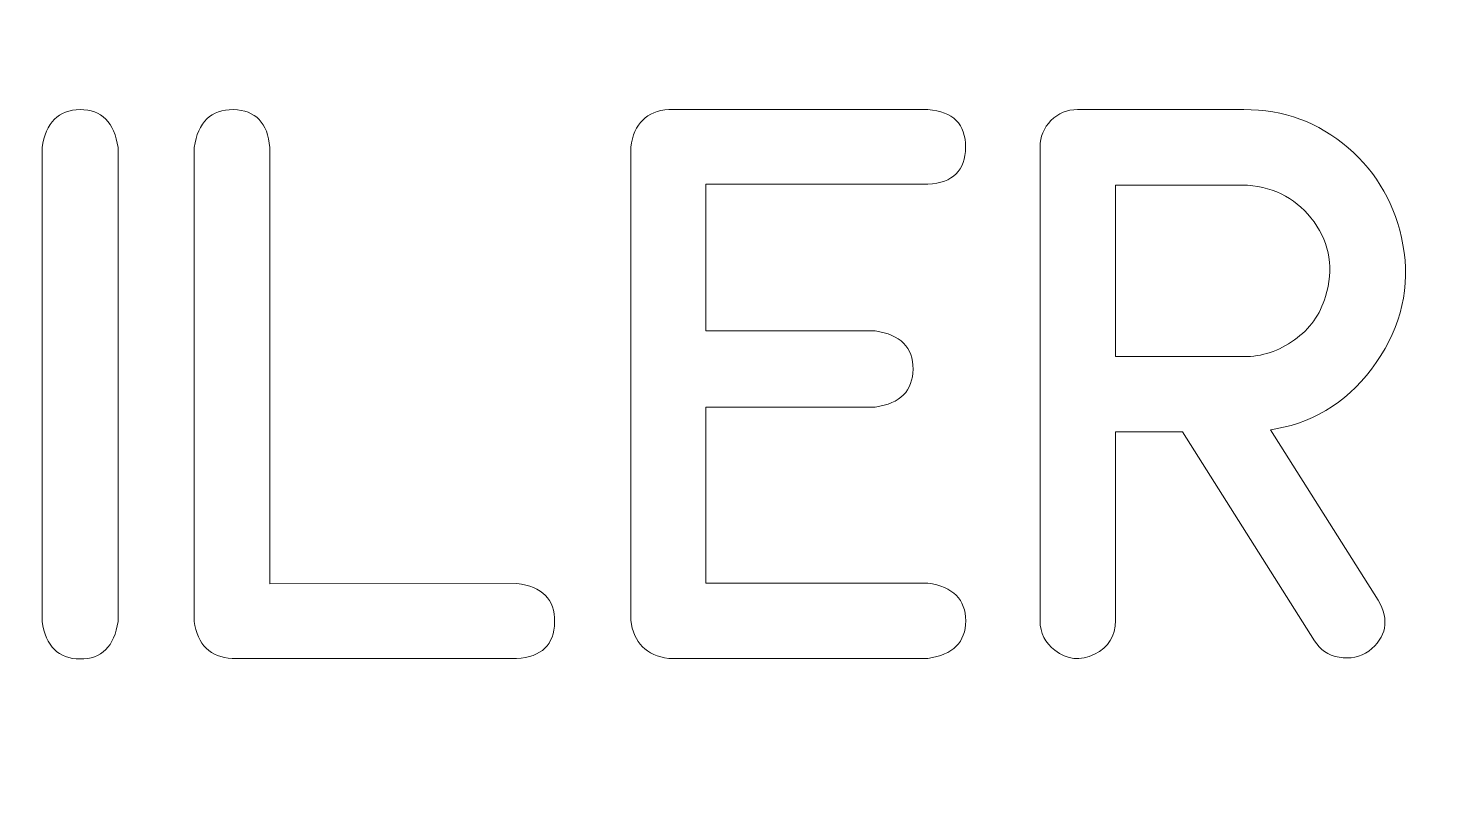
# Model space of a CAD drawing. Header units: millimetres. Extents: x -72 to 72, y -123 to 123.
# Drawn here: x -41.23 to -33.04, y 109.62 to 114.09 of the extents above; entities that cross this region are included whole.
import ezdxf

# ---------------------------------------------------------------- set-up
doc = ezdxf.new("R2010")
doc.units = ezdxf.units.MM
doc.header["$MEASUREMENT"] = 0
doc.layers.add('Layer 1', color=7, linetype='Continuous')

msp = doc.modelspace()

# ---------------------------------------------------------------- linework, layer by layer
at = {"layer": 'Layer 1', "lineweight": 9}
msp.add_open_spline([(70.725, 123.025), (70.725, 123.025), (-70.725, 123.025), (-70.725, 123.025), (-70.725, 123.025), (-71.1231, 123.0247), (-71.5047, 122.8663), (-71.786, 122.5847), (-71.786, 122.5847), (-72.0673, 122.303), (-72.2252, 121.923), (-72.225, 121.525), (-72.225, 121.525), (-72.225, 121.525), (-72.225, 117.0375), (-72.225, 117.0375), (-72.225, 117.0375), (-72.2247, 116.6394), (-72.0664, 116.2577), (-71.7847, 115.9764), (-71.7847, 115.9764), (-71.503, 115.6951), (-71.1231, 115.5372), (-70.725, 115.5375), (-70.725, 115.5375), (-70.725, 115.5375), (-68.2625, 115.5375), (-68.2625, 115.5375), (-68.2625, 115.5375), (-66.1189, 115.5375), (-64.1381, 114.3939), (-63.0663, 112.5375), (-63.0663, 112.5375), (-61.9945, 110.6811), (-61.9945, 108.3939), (-63.0663, 106.5375), (-63.0663, 106.5375), (-64.1381, 104.6811), (-66.1189, 103.5375), (-68.2625, 103.5375), (-68.2625, 103.5375), (-68.2625, 103.5375), (-70.725, 103.5375), (-70.725, 103.5375), (-70.725, 103.5375), (-71.1231, 103.5372), (-71.5047, 103.3788), (-71.786, 103.0972), (-71.786, 103.0972), (-72.0673, 102.8155), (-72.2252, 102.4355), (-72.225, 102.0375), (-72.225, 102.0375), (-72.225, 102.0375), (-72.225, 50.3625), (-72.225, 50.3625), (-72.225, 50.3625), (-72.2247, 49.9644), (-72.0664, 49.5827), (-71.7847, 49.3014), (-71.7847, 49.3014), (-71.503, 49.0201), (-71.1231, 48.8622), (-70.725, 48.8625), (-70.725, 48.8625), (-70.725, 48.8625), (-68.2625, 48.8625), (-68.2625, 48.8625), (-68.2625, 48.8625), (-66.1189, 48.8625), (-64.1381, 47.7189), (-63.0663, 45.8625), (-63.0663, 45.8625), (-61.9945, 44.0061), (-61.9945, 41.7189), (-63.0663, 39.8625), (-63.0663, 39.8625), (-64.1381, 38.0061), (-66.1189, 36.8625), (-68.2625, 36.8625), (-68.2625, 36.8625), (-68.2625, 36.8625), (-70.725, 36.8625), (-70.725, 36.8625), (-70.725, 36.8625), (-71.1231, 36.8622), (-71.5047, 36.7038), (-71.786, 36.4222), (-71.786, 36.4222), (-72.0673, 36.1405), (-72.2252, 35.7605), (-72.225, 35.3625), (-72.225, 35.3625), (-72.225, 35.3625), (-72.225, -35.3625), (-72.225, -35.3625), (-72.225, -35.3625), (-72.2247, -35.7606), (-72.0664, -36.1423), (-71.7847, -36.4236), (-71.7847, -36.4236), (-71.503, -36.7049), (-71.1231, -36.8628), (-70.725, -36.8625), (-70.725, -36.8625), (-70.725, -36.8625), (-68.2625, -36.8625), (-68.2625, -36.8625), (-68.2625, -36.8625), (-66.1189, -36.8625), (-64.1381, -38.0061), (-63.0663, -39.8625), (-63.0663, -39.8625), (-61.9945, -41.7189), (-61.9945, -44.0061), (-63.0663, -45.8625), (-63.0663, -45.8625), (-64.1381, -47.7189), (-66.1189, -48.8625), (-68.2625, -48.8625), (-68.2625, -48.8625), (-68.2625, -48.8625), (-70.725, -48.8625), (-70.725, -48.8625), (-70.725, -48.8625), (-71.1231, -48.8628), (-71.5047, -49.0212), (-71.786, -49.3028), (-71.786, -49.3028), (-72.0673, -49.5845), (-72.2252, -49.9645), (-72.225, -50.3625), (-72.225, -50.3625), (-72.225, -50.3625), (-72.225, -102.0375), (-72.225, -102.0375), (-72.225, -102.0375), (-72.2247, -102.4356), (-72.0664, -102.8173), (-71.7847, -103.0986), (-71.7847, -103.0986), (-71.503, -103.3799), (-71.1231, -103.5378), (-70.725, -103.5375), (-70.725, -103.5375), (-70.725, -103.5375), (-68.2625, -103.5375), (-68.2625, -103.5375), (-68.2625, -103.5375), (-66.1189, -103.5375), (-64.1381, -104.6811), (-63.0663, -106.5375), (-63.0663, -106.5375), (-61.9945, -108.3939), (-61.9945, -110.6811), (-63.0663, -112.5375), (-63.0663, -112.5375), (-64.1381, -114.3939), (-66.1189, -115.5375), (-68.2625, -115.5375), (-68.2625, -115.5375), (-68.2625, -115.5375), (-70.725, -115.5375), (-70.725, -115.5375), (-70.725, -115.5375), (-71.1231, -115.5378), (-71.5047, -115.6962), (-71.786, -115.9778), (-71.786, -115.9778), (-72.0673, -116.2595), (-72.2252, -116.6395), (-72.225, -117.0375), (-72.225, -117.0375), (-72.225, -117.0375), (-72.225, -121.525), (-72.225, -121.525), (-72.225, -121.525), (-72.2247, -121.9231), (-72.0664, -122.3048), (-71.7847, -122.5861), (-71.7847, -122.5861), (-71.503, -122.8674), (-71.1231, -123.0253), (-70.725, -123.025), (-70.725, -123.025), (-70.725, -123.025), (70.725, -123.025), (70.725, -123.025), (70.725, -123.025), (71.1231, -123.0248), (71.5048, -122.8664), (71.7861, -122.5847), (71.7861, -122.5847), (72.0674, -122.3031), (72.2253, -121.9231), (72.225, -121.525), (72.225, -121.525), (72.225, -121.525), (72.225, -117.0375), (72.225, -117.0375), (72.225, -117.0375), (72.2248, -116.6395), (72.0664, -116.2578), (71.7847, -115.9765), (71.7847, -115.9765), (71.5031, -115.6952), (71.1231, -115.5373), (70.725, -115.5375), (70.725, -115.5375), (70.725, -115.5375), (68.2625, -115.5375), (68.2625, -115.5375), (68.2625, -115.5375), (66.1189, -115.5375), (64.1382, -114.3939), (63.0664, -112.5375), (63.0664, -112.5375), (61.9946, -110.6811), (61.9946, -108.3939), (63.0664, -106.5375), (63.0664, -106.5375), (64.1382, -104.6811), (66.1189, -103.5375), (68.2625, -103.5375), (68.2625, -103.5375), (68.2625, -103.5375), (70.725, -103.5375), (70.725, -103.5375), (70.725, -103.5375), (71.1231, -103.5373), (71.5048, -103.3789), (71.7861, -103.0972), (71.7861, -103.0972), (72.0674, -102.8156), (72.2253, -102.4356), (72.225, -102.0375), (72.225, -102.0375), (72.225, -102.0375), (72.225, -50.3625), (72.225, -50.3625), (72.225, -50.3625), (72.2248, -49.9645), (72.0664, -49.5828), (71.7847, -49.3015), (71.7847, -49.3015), (71.5031, -49.0202), (71.1231, -48.8623), (70.725, -48.8625), (70.725, -48.8625), (70.725, -48.8625), (68.2625, -48.8625), (68.2625, -48.8625), (68.2625, -48.8625), (66.1189, -48.8625), (64.1382, -47.7189), (63.0664, -45.8625), (63.0664, -45.8625), (61.9946, -44.0061), (61.9946, -41.7189), (63.0664, -39.8625), (63.0664, -39.8625), (64.1382, -38.0061), (66.1189, -36.8625), (68.2625, -36.8625), (68.2625, -36.8625), (68.2625, -36.8625), (70.725, -36.8625), (70.725, -36.8625), (70.725, -36.8625), (71.1231, -36.8623), (71.5048, -36.7039), (71.7861, -36.4222), (71.7861, -36.4222), (72.0674, -36.1406), (72.2253, -35.7606), (72.225, -35.3625), (72.225, -35.3625), (72.225, -35.3625), (72.225, 35.3625), (72.225, 35.3625), (72.225, 35.3625), (72.2248, 35.7605), (72.0664, 36.1422), (71.7847, 36.4235), (71.7847, 36.4235), (71.5031, 36.7048), (71.1231, 36.8627), (70.725, 36.8625), (70.725, 36.8625), (70.725, 36.8625), (68.2625, 36.8625), (68.2625, 36.8625), (68.2625, 36.8625), (66.1189, 36.8625), (64.1382, 38.0061), (63.0664, 39.8625), (63.0664, 39.8625), (61.9946, 41.7189), (61.9946, 44.0061), (63.0664, 45.8625), (63.0664, 45.8625), (64.1382, 47.7189), (66.1189, 48.8625), (68.2625, 48.8625), (68.2625, 48.8625), (68.2625, 48.8625), (70.725, 48.8625), (70.725, 48.8625), (70.725, 48.8625), (71.1231, 48.8627), (71.5048, 49.0211), (71.7861, 49.3028), (71.7861, 49.3028), (72.0674, 49.5844), (72.2253, 49.9644), (72.225, 50.3625), (72.225, 50.3625), (72.225, 50.3625), (72.225, 102.0375), (72.225, 102.0375), (72.225, 102.0375), (72.2248, 102.4355), (72.0664, 102.8172), (71.7847, 103.0985), (71.7847, 103.0985), (71.5031, 103.3798), (71.1231, 103.5377), (70.725, 103.5375), (70.725, 103.5375), (70.725, 103.5375), (68.2625, 103.5375), (68.2625, 103.5375), (68.2625, 103.5375), (66.1189, 103.5375), (64.1382, 104.6811), (63.0664, 106.5375), (63.0664, 106.5375), (61.9946, 108.3939), (61.9946, 110.6811), (63.0664, 112.5375), (63.0664, 112.5375), (64.1382, 114.3939), (66.1189, 115.5375), (68.2625, 115.5375), (68.2625, 115.5375), (68.2625, 115.5375), (70.725, 115.5375), (70.725, 115.5375), (70.725, 115.5375), (71.1231, 115.5377), (71.5048, 115.6961), (71.7861, 115.9778), (71.7861, 115.9778), (72.0674, 116.2594), (72.2253, 116.6394), (72.225, 117.0375), (72.225, 117.0375), (72.225, 117.0375), (72.225, 121.525), (72.225, 121.525), (72.225, 121.525), (72.2248, 121.923), (72.0664, 122.3047), (71.7847, 122.586), (71.7847, 122.586), (71.5031, 122.8673), (71.1231, 123.0252), (70.725, 123.025)], degree=3, knots=[0, 0, 0, 0, 0.010753, 0.010753, 0.010753, 0.010753, 0.021505, 0.021505, 0.021505, 0.021505, 0.032258, 0.032258, 0.032258, 0.032258, 0.043011, 0.043011, 0.043011, 0.043011, 0.053763, 0.053763, 0.053763, 0.053763, 0.064516, 0.064516, 0.064516, 0.064516, 0.075269, 0.075269, 0.075269, 0.075269, 0.086022, 0.086022, 0.086022, 0.086022, 0.096774, 0.096774, 0.096774, 0.096774, 0.107527, 0.107527, 0.107527, 0.107527, 0.11828, 0.11828, 0.11828, 0.11828, 0.129032, 0.129032, 0.129032, 0.129032, 0.139785, 0.139785, 0.139785, 0.139785, 0.150538, 0.150538, 0.150538, 0.150538, 0.16129, 0.16129, 0.16129, 0.16129, 0.172043, 0.172043, 0.172043, 0.172043, 0.182796, 0.182796, 0.182796, 0.182796, 0.193548, 0.193548, 0.193548, 0.193548, 0.204301, 0.204301, 0.204301, 0.204301, 0.215054, 0.215054, 0.215054, 0.215054, 0.225806, 0.225806, 0.225806, 0.225806, 0.236559, 0.236559, 0.236559, 0.236559, 0.247312, 0.247312, 0.247312, 0.247312, 0.258065, 0.258065, 0.258065, 0.258065, 0.268817, 0.268817, 0.268817, 0.268817, 0.27957, 0.27957, 0.27957, 0.27957, 0.290323, 0.290323, 0.290323, 0.290323, 0.301075, 0.301075, 0.301075, 0.301075, 0.311828, 0.311828, 0.311828, 0.311828, 0.322581, 0.322581, 0.322581, 0.322581, 0.333333, 0.333333, 0.333333, 0.333333, 0.344086, 0.344086, 0.344086, 0.344086, 0.354839, 0.354839, 0.354839, 0.354839, 0.365591, 0.365591, 0.365591, 0.365591, 0.376344, 0.376344, 0.376344, 0.376344, 0.387097, 0.387097, 0.387097, 0.387097, 0.397849, 0.397849, 0.397849, 0.397849, 0.408602, 0.408602, 0.408602, 0.408602, 0.419355, 0.419355, 0.419355, 0.419355, 0.430108, 0.430108, 0.430108, 0.430108, 0.44086, 0.44086, 0.44086, 0.44086, 0.451613, 0.451613, 0.451613, 0.451613, 0.462366, 0.462366, 0.462366, 0.462366, 0.473118, 0.473118, 0.473118, 0.473118, 0.483871, 0.483871, 0.483871, 0.483871, 0.494624, 0.494624, 0.494624, 0.494624, 0.505376, 0.505376, 0.505376, 0.505376, 0.516129, 0.516129, 0.516129, 0.516129, 0.526882, 0.526882, 0.526882, 0.526882, 0.537634, 0.537634, 0.537634, 0.537634, 0.548387, 0.548387, 0.548387, 0.548387, 0.55914, 0.55914, 0.55914, 0.55914, 0.569892, 0.569892, 0.569892, 0.569892, 0.580645, 0.580645, 0.580645, 0.580645, 0.591398, 0.591398, 0.591398, 0.591398, 0.602151, 0.602151, 0.602151, 0.602151, 0.612903, 0.612903, 0.612903, 0.612903, 0.623656, 0.623656, 0.623656, 0.623656, 0.634409, 0.634409, 0.634409, 0.634409, 0.645161, 0.645161, 0.645161, 0.645161, 0.655914, 0.655914, 0.655914, 0.655914, 0.666667, 0.666667, 0.666667, 0.666667, 0.677419, 0.677419, 0.677419, 0.677419, 0.688172, 0.688172, 0.688172, 0.688172, 0.698925, 0.698925, 0.698925, 0.698925, 0.709677, 0.709677, 0.709677, 0.709677, 0.72043, 0.72043, 0.72043, 0.72043, 0.731183, 0.731183, 0.731183, 0.731183, 0.741935, 0.741935, 0.741935, 0.741935, 0.752688, 0.752688, 0.752688, 0.752688, 0.763441, 0.763441, 0.763441, 0.763441, 0.774194, 0.774194, 0.774194, 0.774194, 0.784946, 0.784946, 0.784946, 0.784946, 0.795699, 0.795699, 0.795699, 0.795699, 0.806452, 0.806452, 0.806452, 0.806452, 0.817204, 0.817204, 0.817204, 0.817204, 0.827957, 0.827957, 0.827957, 0.827957, 0.83871, 0.83871, 0.83871, 0.83871, 0.849462, 0.849462, 0.849462, 0.849462, 0.860215, 0.860215, 0.860215, 0.860215, 0.870968, 0.870968, 0.870968, 0.870968, 0.88172, 0.88172, 0.88172, 0.88172, 0.892473, 0.892473, 0.892473, 0.892473, 0.903226, 0.903226, 0.903226, 0.903226, 0.913978, 0.913978, 0.913978, 0.913978, 0.924731, 0.924731, 0.924731, 0.924731, 0.935484, 0.935484, 0.935484, 0.935484, 0.946237, 0.946237, 0.946237, 0.946237, 0.956989, 0.956989, 0.956989, 0.956989, 0.967742, 0.967742, 0.967742, 0.967742, 0.978495, 0.978495, 0.978495, 0.978495, 1, 1, 1, 1], dxfattribs=at)
at = {"layer": 'Layer 1', "color": 240, "lineweight": 9}
for points, knots in [([(-40.7051, 110.6562), (-40.7279, 110.5107), (-40.8014, 110.4382), (-40.9258, 110.4387), (-40.9258, 110.4387), (-41.0507, 110.4392), (-41.1237, 110.5117), (-41.1454, 110.6562), (-41.1454, 110.6562), (-41.1454, 110.6562), (-41.1454, 113.3973), (-41.1454, 113.3973), (-41.1454, 113.3973), (-41.1237, 113.5428), (-41.0507, 113.6163), (-40.9258, 113.6169), (-40.9258, 113.6169), (-40.8014, 113.6174), (-40.7279, 113.5438), (-40.7051, 113.3973), (-40.7051, 113.3973), (-40.7051, 113.3973), (-40.7051, 110.6562), (-40.7051, 110.6562)], [0, 0, 0, 0, 0.142857, 0.142857, 0.142857, 0.142857, 0.285714, 0.285714, 0.285714, 0.285714, 0.428571, 0.428571, 0.428571, 0.428571, 0.571429, 0.571429, 0.571429, 0.571429, 0.714286, 0.714286, 0.714286, 0.714286, 1, 1, 1, 1]), ([(-40.7051, 110.6562), (-40.7279, 110.5107), (-40.8014, 110.4382), (-40.9258, 110.4387), (-40.9258, 110.4387), (-41.0507, 110.4392), (-41.1237, 110.5117), (-41.1454, 110.6562), (-41.1454, 110.6562), (-41.1454, 110.6562), (-41.1454, 113.3973), (-41.1454, 113.3973), (-41.1454, 113.3973), (-41.1237, 113.5428), (-41.0507, 113.6163), (-40.9258, 113.6169), (-40.9258, 113.6169), (-40.8014, 113.6174), (-40.7279, 113.5438), (-40.7051, 113.3973), (-40.7051, 113.3973), (-40.7051, 113.3973), (-40.7051, 110.6562), (-40.7051, 110.6562)], [0, 0, 0, 0, 0.142857, 0.142857, 0.142857, 0.142857, 0.285714, 0.285714, 0.285714, 0.285714, 0.428571, 0.428571, 0.428571, 0.428571, 0.571429, 0.571429, 0.571429, 0.571429, 0.714286, 0.714286, 0.714286, 0.714286, 1, 1, 1, 1]), ([(-40.0448, 110.4408), (-40.1718, 110.4493), (-40.2453, 110.5207), (-40.2649, 110.6562), (-40.2649, 110.6562), (-40.2649, 110.6562), (-40.2649, 113.3973), (-40.2649, 113.3973), (-40.2649, 113.3973), (-40.2432, 113.546), (-40.1675, 113.619), (-40.0384, 113.6169), (-40.0384, 113.6169), (-39.9093, 113.6142), (-39.8389, 113.5407), (-39.8278, 113.3973), (-39.8278, 113.3973), (-39.8278, 113.3973), (-39.8278, 110.8737), (-39.8278, 110.8737), (-39.8278, 110.8737), (-39.8278, 110.8737), (-38.3969, 110.8747), (-38.3969, 110.8747), (-38.3969, 110.8747), (-38.2498, 110.8583), (-38.1773, 110.7842), (-38.1789, 110.6525), (-38.1789, 110.6525), (-38.1805, 110.5207), (-38.2535, 110.4503), (-38.3985, 110.4408), (-38.3985, 110.4408), (-38.3985, 110.4408), (-40.0448, 110.4408), (-40.0448, 110.4408)], [0, 0, 0, 0, 0.1, 0.1, 0.1, 0.1, 0.2, 0.2, 0.2, 0.2, 0.3, 0.3, 0.3, 0.3, 0.4, 0.4, 0.4, 0.4, 0.5, 0.5, 0.5, 0.5, 0.6, 0.6, 0.6, 0.6, 0.7, 0.7, 0.7, 0.7, 0.8, 0.8, 0.8, 0.8, 1, 1, 1, 1]), ([(-40.0448, 110.4408), (-40.1718, 110.4493), (-40.2453, 110.5207), (-40.2649, 110.6562), (-40.2649, 110.6562), (-40.2649, 110.6562), (-40.2649, 113.3973), (-40.2649, 113.3973), (-40.2649, 113.3973), (-40.2432, 113.546), (-40.1675, 113.619), (-40.0384, 113.6169), (-40.0384, 113.6169), (-39.9093, 113.6142), (-39.8389, 113.5407), (-39.8278, 113.3973), (-39.8278, 113.3973), (-39.8278, 113.3973), (-39.8278, 110.8737), (-39.8278, 110.8737), (-39.8278, 110.8737), (-39.8278, 110.8737), (-38.3969, 110.8747), (-38.3969, 110.8747), (-38.3969, 110.8747), (-38.2498, 110.8583), (-38.1773, 110.7842), (-38.1789, 110.6525), (-38.1789, 110.6525), (-38.1805, 110.5207), (-38.2535, 110.4503), (-38.3985, 110.4408), (-38.3985, 110.4408), (-38.3985, 110.4408), (-40.0448, 110.4408), (-40.0448, 110.4408)], [0, 0, 0, 0, 0.1, 0.1, 0.1, 0.1, 0.2, 0.2, 0.2, 0.2, 0.3, 0.3, 0.3, 0.3, 0.4, 0.4, 0.4, 0.4, 0.5, 0.5, 0.5, 0.5, 0.6, 0.6, 0.6, 0.6, 0.7, 0.7, 0.7, 0.7, 0.8, 0.8, 0.8, 0.8, 1, 1, 1, 1]), ([(-36.0172, 113.1851), (-36.0172, 113.1851), (-37.3026, 113.1851), (-37.3026, 113.1851), (-37.3026, 113.1851), (-37.3026, 113.1851), (-37.3026, 112.3368), (-37.3026, 112.3368), (-37.3026, 112.3368), (-37.3026, 112.3368), (-36.3226, 112.3368), (-36.3226, 112.3368), (-36.3226, 112.3368), (-36.176, 112.3151), (-36.103, 112.2416), (-36.1035, 112.1162), (-36.1035, 112.1162), (-36.104, 111.9902), (-36.1771, 111.9172), (-36.3226, 111.8966), (-36.3226, 111.8966), (-36.3226, 111.8966), (-37.3026, 111.8966), (-37.3026, 111.8966), (-37.3026, 111.8966), (-37.3026, 111.8966), (-37.3026, 110.8779), (-37.3026, 110.8779), (-37.3026, 110.8779), (-37.3026, 110.8779), (-36.0172, 110.8779), (-36.0172, 110.8779), (-36.0172, 110.8779), (-35.8717, 110.8562), (-35.7987, 110.7837), (-35.7987, 110.6594), (-35.7987, 110.6594), (-35.7987, 110.5355), (-35.8717, 110.463), (-36.0172, 110.4424), (-36.0172, 110.4424), (-36.0172, 110.4424), (-37.518, 110.4424), (-37.518, 110.4424), (-37.518, 110.4424), (-37.6471, 110.4588), (-37.7206, 110.5324), (-37.7381, 110.6625), (-37.7381, 110.6625), (-37.7381, 110.6625), (-37.7381, 113.4004), (-37.7381, 113.4004), (-37.7381, 113.4004), (-37.7185, 113.537), (-37.645, 113.6089), (-37.518, 113.6174), (-37.518, 113.6174), (-37.518, 113.6174), (-36.0172, 113.6174), (-36.0172, 113.6174), (-36.0172, 113.6174), (-35.8717, 113.6063), (-35.7987, 113.5333), (-35.7992, 113.3994), (-35.7992, 113.3994), (-35.7998, 113.2655), (-35.8728, 113.1941), (-36.0172, 113.1851)], [0, 0, 0, 0, 0.055556, 0.055556, 0.055556, 0.055556, 0.111111, 0.111111, 0.111111, 0.111111, 0.166667, 0.166667, 0.166667, 0.166667, 0.222222, 0.222222, 0.222222, 0.222222, 0.277778, 0.277778, 0.277778, 0.277778, 0.333333, 0.333333, 0.333333, 0.333333, 0.388889, 0.388889, 0.388889, 0.388889, 0.444444, 0.444444, 0.444444, 0.444444, 0.5, 0.5, 0.5, 0.5, 0.555556, 0.555556, 0.555556, 0.555556, 0.611111, 0.611111, 0.611111, 0.611111, 0.666667, 0.666667, 0.666667, 0.666667, 0.722222, 0.722222, 0.722222, 0.722222, 0.777778, 0.777778, 0.777778, 0.777778, 0.833333, 0.833333, 0.833333, 0.833333, 0.888889, 0.888889, 0.888889, 0.888889, 1, 1, 1, 1]), ([(-36.0172, 113.1851), (-36.0172, 113.1851), (-37.3026, 113.1851), (-37.3026, 113.1851), (-37.3026, 113.1851), (-37.3026, 113.1851), (-37.3026, 112.3368), (-37.3026, 112.3368), (-37.3026, 112.3368), (-37.3026, 112.3368), (-36.3226, 112.3368), (-36.3226, 112.3368), (-36.3226, 112.3368), (-36.176, 112.3151), (-36.103, 112.2416), (-36.1035, 112.1162), (-36.1035, 112.1162), (-36.104, 111.9902), (-36.1771, 111.9172), (-36.3226, 111.8966), (-36.3226, 111.8966), (-36.3226, 111.8966), (-37.3026, 111.8966), (-37.3026, 111.8966), (-37.3026, 111.8966), (-37.3026, 111.8966), (-37.3026, 110.8779), (-37.3026, 110.8779), (-37.3026, 110.8779), (-37.3026, 110.8779), (-36.0172, 110.8779), (-36.0172, 110.8779), (-36.0172, 110.8779), (-35.8717, 110.8562), (-35.7987, 110.7837), (-35.7987, 110.6594), (-35.7987, 110.6594), (-35.7987, 110.5355), (-35.8717, 110.463), (-36.0172, 110.4424), (-36.0172, 110.4424), (-36.0172, 110.4424), (-37.518, 110.4424), (-37.518, 110.4424), (-37.518, 110.4424), (-37.6471, 110.4588), (-37.7206, 110.5324), (-37.7381, 110.6625), (-37.7381, 110.6625), (-37.7381, 110.6625), (-37.7381, 113.4004), (-37.7381, 113.4004), (-37.7381, 113.4004), (-37.7185, 113.537), (-37.645, 113.6089), (-37.518, 113.6174), (-37.518, 113.6174), (-37.518, 113.6174), (-36.0172, 113.6174), (-36.0172, 113.6174), (-36.0172, 113.6174), (-35.8717, 113.6063), (-35.7987, 113.5333), (-35.7992, 113.3994), (-35.7992, 113.3994), (-35.7998, 113.2655), (-35.8728, 113.1941), (-36.0172, 113.1851)], [0, 0, 0, 0, 0.055556, 0.055556, 0.055556, 0.055556, 0.111111, 0.111111, 0.111111, 0.111111, 0.166667, 0.166667, 0.166667, 0.166667, 0.222222, 0.222222, 0.222222, 0.222222, 0.277778, 0.277778, 0.277778, 0.277778, 0.333333, 0.333333, 0.333333, 0.333333, 0.388889, 0.388889, 0.388889, 0.388889, 0.444444, 0.444444, 0.444444, 0.444444, 0.5, 0.5, 0.5, 0.5, 0.555556, 0.555556, 0.555556, 0.555556, 0.611111, 0.611111, 0.611111, 0.611111, 0.666667, 0.666667, 0.666667, 0.666667, 0.722222, 0.722222, 0.722222, 0.722222, 0.777778, 0.777778, 0.777778, 0.777778, 0.833333, 0.833333, 0.833333, 0.833333, 0.888889, 0.888889, 0.888889, 0.888889, 1, 1, 1, 1]), ([(-33.4101, 110.779), (-33.3439, 110.662), (-33.3625, 110.5641), (-33.4656, 110.4842), (-33.4656, 110.4842), (-33.5154, 110.4493), (-33.5725, 110.4371), (-33.6371, 110.4488), (-33.6371, 110.4488), (-33.7017, 110.4599), (-33.7487, 110.4921), (-33.7789, 110.5445), (-33.7789, 110.5445), (-33.7789, 110.5445), (-34.543, 111.7526), (-34.543, 111.7526), (-34.543, 111.7526), (-34.543, 111.7526), (-34.9309, 111.7526), (-34.9309, 111.7526), (-34.9309, 111.7526), (-34.9309, 111.7526), (-34.9309, 110.6609), (-34.9309, 110.6609), (-34.9309, 110.6609), (-34.9309, 110.571), (-34.9717, 110.5064), (-35.0531, 110.4662), (-35.0531, 110.4662), (-35.1352, 110.4265), (-35.2114, 110.4339), (-35.2828, 110.489), (-35.2828, 110.489), (-35.3394, 110.5313), (-35.368, 110.5885), (-35.368, 110.6609), (-35.368, 110.6609), (-35.368, 110.6609), (-35.368, 113.4004), (-35.368, 113.4004), (-35.368, 113.4004), (-35.368, 113.4602), (-35.3468, 113.5116), (-35.305, 113.5539), (-35.305, 113.5539), (-35.2632, 113.5962), (-35.2119, 113.6174), (-35.151, 113.6174), (-35.151, 113.6174), (-35.151, 113.6174), (-34.1885, 113.6174), (-34.1885, 113.6174), (-34.1885, 113.6174), (-33.9567, 113.6174), (-33.7556, 113.5438), (-33.5852, 113.3967), (-33.5852, 113.3967), (-33.4148, 113.2491), (-33.3085, 113.0623), (-33.2672, 112.8358), (-33.2672, 112.8358), (-33.2238, 112.5929), (-33.2751, 112.3659), (-33.4217, 112.1548), (-33.4217, 112.1548), (-33.5678, 111.9431), (-33.762, 111.8151), (-34.0038, 111.7696), (-34.0038, 111.7696), (-34.0038, 111.7696), (-34.0334, 111.7648), (-34.0334, 111.7648), (-34.0334, 111.7648), (-34.0334, 111.7648), (-33.4101, 110.779), (-33.4101, 110.779)], [0, 0, 0, 0, 0.05, 0.05, 0.05, 0.05, 0.1, 0.1, 0.1, 0.1, 0.15, 0.15, 0.15, 0.15, 0.2, 0.2, 0.2, 0.2, 0.25, 0.25, 0.25, 0.25, 0.3, 0.3, 0.3, 0.3, 0.35, 0.35, 0.35, 0.35, 0.4, 0.4, 0.4, 0.4, 0.45, 0.45, 0.45, 0.45, 0.5, 0.5, 0.5, 0.5, 0.55, 0.55, 0.55, 0.55, 0.6, 0.6, 0.6, 0.6, 0.65, 0.65, 0.65, 0.65, 0.7, 0.7, 0.7, 0.7, 0.75, 0.75, 0.75, 0.75, 0.8, 0.8, 0.8, 0.8, 0.85, 0.85, 0.85, 0.85, 0.9, 0.9, 0.9, 0.9, 1, 1, 1, 1]), ([(-33.4101, 110.779), (-33.3439, 110.662), (-33.3625, 110.5641), (-33.4656, 110.4842), (-33.4656, 110.4842), (-33.5154, 110.4493), (-33.5725, 110.4371), (-33.6371, 110.4488), (-33.6371, 110.4488), (-33.7017, 110.4599), (-33.7487, 110.4921), (-33.7789, 110.5445), (-33.7789, 110.5445), (-33.7789, 110.5445), (-34.543, 111.7526), (-34.543, 111.7526), (-34.543, 111.7526), (-34.543, 111.7526), (-34.9309, 111.7526), (-34.9309, 111.7526), (-34.9309, 111.7526), (-34.9309, 111.7526), (-34.9309, 110.6609), (-34.9309, 110.6609), (-34.9309, 110.6609), (-34.9309, 110.571), (-34.9717, 110.5064), (-35.0531, 110.4662), (-35.0531, 110.4662), (-35.1352, 110.4265), (-35.2114, 110.4339), (-35.2828, 110.489), (-35.2828, 110.489), (-35.3394, 110.5313), (-35.368, 110.5885), (-35.368, 110.6609), (-35.368, 110.6609), (-35.368, 110.6609), (-35.368, 113.4004), (-35.368, 113.4004), (-35.368, 113.4004), (-35.368, 113.4602), (-35.3468, 113.5116), (-35.305, 113.5539), (-35.305, 113.5539), (-35.2632, 113.5962), (-35.2119, 113.6174), (-35.151, 113.6174), (-35.151, 113.6174), (-35.151, 113.6174), (-34.1885, 113.6174), (-34.1885, 113.6174), (-34.1885, 113.6174), (-33.9567, 113.6174), (-33.7556, 113.5438), (-33.5852, 113.3967), (-33.5852, 113.3967), (-33.4148, 113.2491), (-33.3085, 113.0623), (-33.2672, 112.8358), (-33.2672, 112.8358), (-33.2238, 112.5929), (-33.2751, 112.3659), (-33.4217, 112.1548), (-33.4217, 112.1548), (-33.5678, 111.9431), (-33.762, 111.8151), (-34.0038, 111.7696), (-34.0038, 111.7696), (-34.0038, 111.7696), (-34.0334, 111.7648), (-34.0334, 111.7648), (-34.0334, 111.7648), (-34.0334, 111.7648), (-33.4101, 110.779), (-33.4101, 110.779)], [0, 0, 0, 0, 0.05, 0.05, 0.05, 0.05, 0.1, 0.1, 0.1, 0.1, 0.15, 0.15, 0.15, 0.15, 0.2, 0.2, 0.2, 0.2, 0.25, 0.25, 0.25, 0.25, 0.3, 0.3, 0.3, 0.3, 0.35, 0.35, 0.35, 0.35, 0.4, 0.4, 0.4, 0.4, 0.45, 0.45, 0.45, 0.45, 0.5, 0.5, 0.5, 0.5, 0.55, 0.55, 0.55, 0.55, 0.6, 0.6, 0.6, 0.6, 0.65, 0.65, 0.65, 0.65, 0.7, 0.7, 0.7, 0.7, 0.75, 0.75, 0.75, 0.75, 0.8, 0.8, 0.8, 0.8, 0.85, 0.85, 0.85, 0.85, 0.9, 0.9, 0.9, 0.9, 1, 1, 1, 1]), ([(-34.1885, 112.1881), (-34.0827, 112.1881), (-33.9853, 112.2199), (-33.8959, 112.2844), (-33.8959, 112.2844), (-33.8064, 112.3485), (-33.7466, 112.4321), (-33.7154, 112.5353), (-33.7154, 112.5353), (-33.6667, 112.6945), (-33.689, 112.8385), (-33.7821, 112.9671), (-33.7821, 112.9671), (-33.8752, 113.0956), (-34.0033, 113.1666), (-34.1663, 113.1803), (-34.1663, 113.1803), (-34.1663, 113.1803), (-34.9309, 113.1803), (-34.9309, 113.1803), (-34.9309, 113.1803), (-34.9309, 113.1803), (-34.9309, 112.1881), (-34.9309, 112.1881), (-34.9309, 112.1881), (-34.9309, 112.1881), (-34.1885, 112.1881), (-34.1885, 112.1881)], [0, 0, 0, 0, 0.125, 0.125, 0.125, 0.125, 0.25, 0.25, 0.25, 0.25, 0.375, 0.375, 0.375, 0.375, 0.5, 0.5, 0.5, 0.5, 0.625, 0.625, 0.625, 0.625, 0.75, 0.75, 0.75, 0.75, 1, 1, 1, 1]), ([(-34.1885, 112.1881), (-34.0827, 112.1881), (-33.9853, 112.2199), (-33.8959, 112.2844), (-33.8959, 112.2844), (-33.8064, 112.3485), (-33.7466, 112.4321), (-33.7154, 112.5353), (-33.7154, 112.5353), (-33.6667, 112.6945), (-33.689, 112.8385), (-33.7821, 112.9671), (-33.7821, 112.9671), (-33.8752, 113.0956), (-34.0033, 113.1666), (-34.1663, 113.1803), (-34.1663, 113.1803), (-34.1663, 113.1803), (-34.9309, 113.1803), (-34.9309, 113.1803), (-34.9309, 113.1803), (-34.9309, 113.1803), (-34.9309, 112.1881), (-34.9309, 112.1881), (-34.9309, 112.1881), (-34.9309, 112.1881), (-34.1885, 112.1881), (-34.1885, 112.1881)], [0, 0, 0, 0, 0.125, 0.125, 0.125, 0.125, 0.25, 0.25, 0.25, 0.25, 0.375, 0.375, 0.375, 0.375, 0.5, 0.5, 0.5, 0.5, 0.625, 0.625, 0.625, 0.625, 0.75, 0.75, 0.75, 0.75, 1, 1, 1, 1])]:
    msp.add_open_spline(points, degree=3, knots=knots, dxfattribs=at)

doc.saveas('drawing.dxf')
